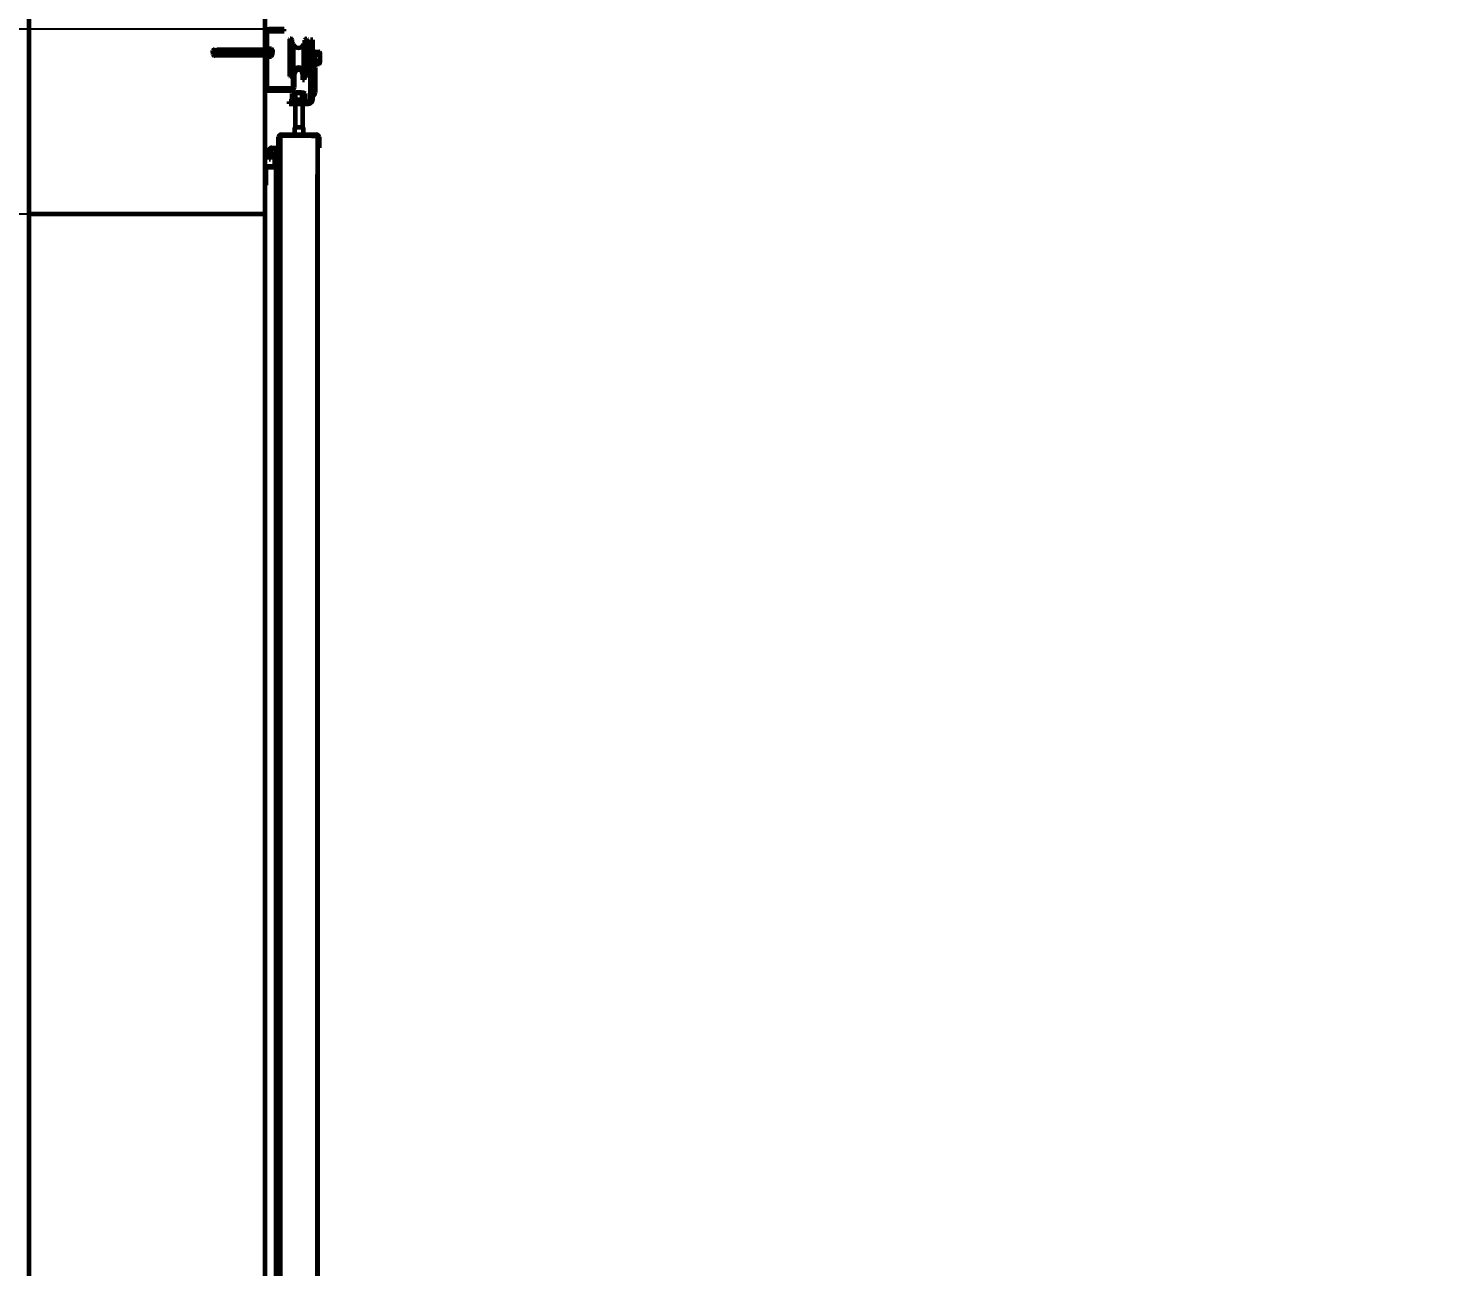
# Model space of a CAD drawing. Header units: millimetres. Extents: x 0 to 3360, y 0 to 297.
# Drawn here: x 2038.2 to 2118.6, y 170.9 to 241.8 of the extents above; entities that cross this region are included whole.
import ezdxf

# ---------------------------------------------------------------- set-up
doc = ezdxf.new("R2010")
doc.units = ezdxf.units.MM
for name, pattern in [('K5LT_AXLED', [19.5, 15, -1.5, 1.5, -1.5]), ('K5LT_BASIC', [0]), ('K5LT_THIN', [0])]:
    doc.linetypes.add(name, pattern=pattern)
doc.layers.add('Системный слой', color=7, linetype='Continuous')
doc.styles.add('KDIMTEXTSTYLE', font='GOST_AU.SHX', dxfattribs={"width": 0.96, "oblique": 15, "height": 5})
doc.dimstyles.new('KDIMSTYLE (0.03)', dxfattribs={"dimtxt": 5, "dimasz": 1, "dimexe": 2, "dimexo": 0, "dimgap": 1, "dimtad": 1, "dimlfac": 30, "dimtxsty": 'KDIMTEXTSTYLE', "dimsah": 1, "dimcen": 0, "dimdle": 1, "dimadec": 0, "dimazin": 0, "dimtfac": 0.667, "dimtmove": 0, "dimatfit": 3, "dimfxl": 1, "dimtvp": 1, "dimtolj": 1, "dimtzin": 0, "dimarcsym": 0})

# ---------------------------------------------------------------- blocks, each defined once
blk = doc.blocks.new('KDIMARROW_01')
at = {"layer": 'Системный слой'}
blk.add_hatch(color=0, dxfattribs=at).paths.add_polyline_path([(0, 0), (-5, 0.658), (-4.5, 0), (-5, -0.658)])
at = {"layer": 'Системный слой', "color": 0, "linetype": 'K5LT_THIN', "lineweight": 18}
for p, q in [((-4.5, 0), (-5, 0.658)), ((-5, 0.658), (0, 0)), ((0, 0), (-5, -0.658)), ((-5, -0.658), (-4.5, 0)), ((0, 0), (-1, 0))]:
    blk.add_line(p, q, dxfattribs=at)
blk = doc.blocks.new('U300')
at = {"layer": 'Системный слой', "color": 5, "linetype": 'K5LT_BASIC', "lineweight": 60, "true_color": 0x0000ff}
for p, q in [((2051.872, 240.384), (2051.872, 240.66)), ((2051.872, 240.66), (2051.933, 240.66)), ((2051.872, 240.384), (2051.872, 240.109)), ((2051.933, 240.66), (2051.933, 240.384)), ((2051.933, 240.501), (2052.112, 240.501)), ((2051.933, 240.109), (2051.933, 240.384)), ((2051.953, 240.618), (2052.112, 240.618)), ((2052.112, 240.618), (2052.142, 240.567)), ((2052.142, 240.567), (2052.142, 240.384)), ((2052.142, 240.202), (2052.142, 240.384)), ((2051.872, 240.109), (2051.933, 240.109)), ((2051.933, 240.267), (2052.112, 240.267)), ((2051.95, 240.15), (2052.112, 240.15)), ((2052.112, 240.15), (2052.142, 240.202))]:
    blk.add_line(p, q, dxfattribs=at)
for centre, radius, start, end in [((2051.802, 240.581), 0.153, 328.68829, 31.31171), ((2051.605, 240.384), 0.348, 340.34714, 19.65286), ((2052.077, 240.554), 0.0635, 304.01854, 37.42228), ((2051.898, 240.384), 0.245, 0, 28.57888), ((2051.898, 240.384), 0.245, 331.42112, 0), ((2051.802, 240.188), 0.153, 328.68829, 31.31171), ((2052.077, 240.215), 0.0635, 322.57772, 55.98146)]:
    blk.add_arc(centre, radius, start, end, dxfattribs=at)

msp = doc.modelspace()

# ---------------------------------------------------------------- linework, layer by layer
at = {"layer": 'Системный слой', "color": 5, "linetype": 'K5LT_BASIC', "lineweight": 60, "true_color": 0x0000ff}
for p, q in [((2038.25035, 136.54656), (2038.25035, 258.16818)), ((2051.76387, 150.06007), (2051.76387, 258.16818)), ((2051.87197, 238.42494), (2051.87197, 241.50602)), ((2052.84495, 241.72223), (2051.98008, 241.72223)), ((2051.98008, 241.61413), (2052.84495, 241.61413)), ((2052.84495, 241.61413), (2052.84495, 241.72223)), ((2053.16927, 241.14115), (2053.1963, 241.16818)), ((2053.16927, 239.03304), (2053.16927, 241.14115)), ((2053.22332, 241.16818), (2053.1963, 241.16818)), ((2053.1963, 239.00602), (2053.1963, 241.16818)), ((2054.14224, 241.16818), (2054.11522, 241.16818)), ((2054.14224, 241.16818), (2054.16927, 241.14115)), ((2054.14224, 239.00602), (2054.14224, 241.16818)), ((2054.16927, 239.03304), (2054.16927, 241.14115)), ((2048.76087, 240.3844), (2048.76087, 240.4925)), ((2048.76087, 240.3844), (2048.76087, 240.27629)), ((2048.81493, 240.54656), (2048.86898, 240.54656)), ((2048.86898, 240.54656), (2048.99148, 240.52359)), ((2048.86898, 240.54656), (2048.86898, 240.3844)), ((2048.86898, 240.22223), (2048.86898, 240.3844)), ((2051.01792, 240.54656), (2048.99741, 240.54656)), ((2048.99741, 240.54656), (2048.99741, 240.3844)), ((2049.43108, 240.39791), (2048.99741, 240.39791)), ((2048.99741, 240.22223), (2048.99741, 240.3844)), ((2049.43108, 240.37088), (2048.99741, 240.37088)), ((2049.49715, 240.53532), (2049.68659, 240.53532)), ((2049.50315, 240.49746), (2049.68659, 240.49746)), ((2049.50315, 240.48243), (2049.68659, 240.48243)), ((2049.86903, 240.45872), (2049.50416, 240.45872)), ((2049.86903, 240.45503), (2049.50416, 240.45503)), ((2049.87604, 240.53532), (2049.68659, 240.53532)), ((2049.87003, 240.49746), (2049.68659, 240.49746)), ((2049.87003, 240.48243), (2049.68659, 240.48243)), ((2051.01792, 240.39791), (2049.94211, 240.39791)), ((2051.01792, 240.37088), (2049.94211, 240.37088)), ((2051.01792, 240.22223), (2051.01792, 240.54656)), ((2051.01792, 240.53304), (2051.0255, 240.53304)), ((2051.01792, 240.3844), (2051.01792, 240.39791)), ((2051.01792, 240.3844), (2051.01792, 240.37088)), ((2051.0255, 240.22223), (2051.0255, 240.54656)), ((2051.76387, 240.54656), (2051.0255, 240.54656)), ((2051.0255, 240.39791), (2051.76387, 240.39791)), ((2051.0255, 240.37088), (2051.76387, 240.37088)), ((2052.14224, 240.53304), (2052.16927, 240.53304)), ((2052.16927, 240.53304), (2052.16927, 240.3844)), ((2052.16927, 240.23575), (2052.16927, 240.3844)), ((2053.30441, 239.0871), (2053.30441, 241.0871)), ((2053.37446, 240.84382), (2053.30441, 240.95196)), ((2053.37446, 239.33316), (2053.37446, 240.84382)), ((2054.03414, 240.95196), (2053.96408, 240.84382)), ((2053.96408, 239.33316), (2053.96408, 240.84382)), ((2054.03414, 239.0871), (2054.03414, 241.0871)), ((2054.16927, 240.42494), (2054.31792, 240.42494)), ((2054.34495, 240.39791), (2054.31792, 240.42494)), ((2054.31792, 240.42494), (2054.31792, 239.93064)), ((2054.48008, 241.10061), (2054.34495, 241.10061)), ((2054.34495, 240.0871), (2054.34495, 241.10061)), ((2054.48008, 240.0871), (2054.48008, 241.10061)), ((2054.48008, 240.36548), (2054.56657, 240.36548)), ((2054.56657, 240.35467), (2054.61029, 240.43039)), ((2054.56657, 240.36548), (2054.56657, 239.80872)), ((2054.61029, 240.43039), (2054.8688, 240.43039)), ((2054.8688, 240.43039), (2054.91251, 240.35467)), ((2054.91251, 239.81953), (2054.91251, 240.35467)), ((2048.81493, 240.22223), (2048.86898, 240.22223)), ((2048.86898, 240.22223), (2048.99148, 240.2452)), ((2051.01792, 240.22223), (2048.99741, 240.22223)), ((2049.49715, 240.23347), (2049.68659, 240.23347)), ((2049.50315, 240.28636), (2049.68659, 240.28636)), ((2049.50315, 240.27133), (2049.68659, 240.27133)), ((2049.86903, 240.31376), (2049.50416, 240.31376)), ((2049.86903, 240.31007), (2049.50416, 240.31007)), ((2049.87003, 240.28636), (2049.68659, 240.28636)), ((2049.87003, 240.27133), (2049.68659, 240.27133)), ((2049.87604, 240.23347), (2049.68659, 240.23347)), ((2051.01792, 240.23575), (2051.0255, 240.23575)), ((2051.76387, 240.22223), (2051.0255, 240.22223)), ((2052.14224, 240.23575), (2052.16927, 240.23575)), ((2054.16927, 239.74926), (2054.31792, 239.74926)), ((2054.31792, 239.93064), (2054.31792, 239.74926)), ((2054.34495, 239.77629), (2054.31792, 239.74926)), ((2054.34495, 237.72223), (2054.34495, 240.0871)), ((2054.48008, 237.72223), (2054.48008, 240.0871)), ((2054.48008, 239.80872), (2054.56657, 239.80872)), ((2054.56657, 239.81953), (2054.61029, 239.74381)), ((2054.61029, 240.25874), (2054.8688, 240.25874)), ((2054.61029, 239.91545), (2054.8688, 239.91545)), ((2054.61029, 239.74381), (2054.8688, 239.74381)), ((2054.61522, 239.53304), (2054.61522, 238.10061)), ((2054.8688, 239.74381), (2054.91251, 239.81953)), ((2053.16927, 239.03304), (2053.1963, 239.00602)), ((2053.22332, 239.00602), (2053.1963, 239.00602)), ((2053.36657, 239.3182), (2053.30441, 239.22223)), ((2053.33143, 239.16818), (2053.33143, 238.42494)), ((2053.43954, 238.42494), (2053.43954, 239.16818)), ((2053.899, 239.16818), (2053.899, 238.83034)), ((2053.899, 238.83034), (2054.00711, 238.83034)), ((2054.03414, 239.22223), (2053.97197, 239.3182)), ((2054.00711, 238.83034), (2054.00711, 239.16818)), ((2054.14224, 239.00602), (2054.11522, 239.00602)), ((2054.14224, 239.00602), (2054.16927, 239.03304)), ((2051.76387, 238.20872), (2051.92603, 238.20872)), ((2051.92603, 238.20872), (2051.98008, 238.20872)), ((2053.22332, 238.31683), (2051.98008, 238.31683)), ((2051.98008, 238.20872), (2053.22332, 238.20872)), ((2053.30832, 238.034), (2053.31109, 238.03562)), ((2053.30832, 237.72939), (2053.30832, 238.034)), ((2053.31109, 238.03562), (2053.39089, 238.08169)), ((2053.97468, 238.08169), (2053.39089, 238.08169)), ((2053.49983, 237.72939), (2053.49983, 238.034)), ((2053.5017, 238.08169), (2053.52062, 238.10061)), ((2053.63646, 238.10061), (2053.52062, 238.10061)), ((2053.72911, 238.10061), (2053.63646, 238.10061)), ((2053.84495, 238.10061), (2053.72911, 238.10061)), ((2053.86387, 238.08169), (2053.84495, 238.10061)), ((2053.8743, 237.72939), (2053.8743, 238.034)), ((2054.05448, 238.03562), (2053.97468, 238.08169)), ((2054.05725, 238.034), (2054.05448, 238.03562)), ((2054.05725, 237.72939), (2054.05725, 238.034)), ((2053.12873, 237.45196), (2053.12873, 237.5871)), ((2053.23684, 237.5871), (2053.12873, 237.5871)), ((2053.12873, 237.45196), (2053.23684, 237.45196)), ((2053.23684, 237.5871), (2054.20981, 237.5871)), ((2053.23684, 237.45196), (2054.20981, 237.45196)), ((2053.31108, 237.72777), (2053.30832, 237.72939)), ((2053.39089, 237.68169), (2053.31109, 237.72777)), ((2053.36792, 237.5871), (2053.36792, 237.68169)), ((2053.36792, 237.68169), (2053.63444, 237.68169)), ((2053.46657, 237.45196), (2053.46657, 236.10061)), ((2053.70495, 237.68169), (2053.63444, 237.68169)), ((2053.70495, 237.68169), (2053.99765, 237.68169)), ((2053.899, 237.45196), (2053.899, 236.10061)), ((2053.97468, 237.68169), (2054.05448, 237.72777)), ((2053.99765, 237.5871), (2053.99765, 237.68169)), ((2054.05449, 237.72777), (2054.05725, 237.72939)), ((2052.52062, 235.01953), (2052.52062, 235.53304)), ((2052.6017, 235.53304), (2052.6017, 235.01953)), ((2052.61522, 235.57786), (2052.61522, 151.9592)), ((2052.68278, 235.69521), (2054.68278, 235.69521)), ((2054.68278, 235.61413), (2052.68278, 235.61413)), ((2052.96657, 235.61413), (2052.68278, 235.61413)), ((2053.92603, 236.10061), (2053.43954, 236.10061)), ((2053.43954, 236.10061), (2053.43954, 235.69521)), ((2053.92603, 236.10061), (2053.92603, 235.69521)), ((2054.399, 235.61413), (2054.68278, 235.61413)), ((2054.75035, 235.57786), (2054.75035, 152.03871)), ((2054.76387, 234.93845), (2054.76387, 235.53304)), ((2054.84495, 235.53304), (2054.84495, 234.93845)), ((2051.98008, 234.26277), (2051.98008, 234.77629)), ((2052.06116, 234.77629), (2052.06116, 234.26277)), ((2052.14224, 234.93845), (2052.43954, 234.93845)), ((2052.43954, 234.85737), (2052.14224, 234.85737)), ((2052.38549, 150.06007), (2052.38549, 234.85737)), ((2054.84495, 234.93845), (2054.76387, 234.93845)), ((2052.06116, 234.26277), (2051.98008, 234.26277)), ((2052.30441, 234.69521), (2052.35846, 234.69521)), ((2052.30441, 233.93845), (2052.30441, 234.69521)), ((2052.35846, 234.69521), (2052.35846, 233.93845)), ((2051.81792, 232.80332), (2051.81792, 233.77629)), ((2051.87197, 233.8844), (2052.25035, 233.8844)), ((2051.87197, 233.83034), (2052.25035, 233.83034)), ((2052.61522, 233.3981), (2052.61522, 151.9592)), ((2054.75035, 151.95196), (2054.75035, 233.3981)), ((2051.76387, 232.80332), (2051.81792, 232.80332)), ((2051.76387, 231.14115), (2038.25035, 231.14115))]:
    msp.add_line(p, q, dxfattribs=at)
at = {"layer": 'Системный слой', "color": 30, "linetype": 'K5LT_AXLED', "lineweight": 18, "true_color": 0xff8000}
for p, q in [((2048.67531, 240.3844), (2051.01792, 240.3844)), ((2051.01792, 240.3844), (2051.73684, 240.3844)), ((2051.76387, 240.3844), (2052.216, 240.3844))]:
    msp.add_line(p, q, dxfattribs=at)
at = {"layer": 'Системный слой', "color": 7, "linetype": 'K5LT_THIN', "lineweight": 18}
for p, q in [((2051.01792, 240.51153), (2051.0255, 240.51153)), ((2052.14224, 240.51153), (2052.16927, 240.51153)), ((2051.01792, 240.25727), (2051.0255, 240.25727)), ((2052.14224, 240.25727), (2052.16927, 240.25727)), ((2053.49583, 237.45196), (2053.49583, 236.10061)), ((2053.86974, 237.45196), (2053.86974, 236.10061))]:
    msp.add_line(p, q, dxfattribs=at)
at = {"layer": 'Системный слой', "color": 5, "linetype": 'K5LT_BASIC', "lineweight": 60, "true_color": 0x0000ff}
for centre, radius, start, end in [((2051.98008, 241.50602), 0.21622, 90, 180), ((2051.98008, 241.50602), 0.10811, 90, 180), ((2053.22332, 241.0871), 0.08108, 0, 90), ((2054.11522, 241.0871), 0.08108, 90, 180), ((2048.81493, 240.4925), 0.05405, 90, 180), ((2049.50416, 240.3844), 0.07432, 90, 169.5243183), ((2049.50188, 240.38263), 0.07244, 88.1972626, 167.8216502), ((2049.50416, 240.3844), 0.07432, 190.4756817, 270), ((2049.50188, 240.38616), 0.07244, 192.1783498, 271.8027374), ((2049.49715, 240.51188), 0.02345, 90, 180), ((2049.50315, 240.51188), 0.02945, 180, 270), ((2049.50399, 240.517), 0.01956, 110.477241, 267.54807), ((2049.86903, 240.3844), 0.07432, 10.4756817, 90), ((2049.87131, 240.38263), 0.07244, 12.1783498, 91.8027374), ((2049.86903, 240.3844), 0.07432, 270, 349.5243183), ((2049.87131, 240.38616), 0.07244, 268.1972626, 347.8216502), ((2049.8692, 240.517), 0.01956, 272.45193, 69.522759), ((2049.87003, 240.51188), 0.02945, 270, 0), ((2049.87604, 240.51188), 0.02345, 0, 90), ((2053.66927, 240.97899), 0.32432, 204.6317974, 335.3682026), ((2048.81493, 240.27629), 0.05405, 180, 270), ((2049.50315, 240.25691), 0.02945, 90, 180), ((2049.49715, 240.25691), 0.02345, 180, 270), ((2049.50399, 240.25179), 0.01956, 92.45193, 249.522759), ((2049.87003, 240.25691), 0.02945, 0, 90), ((2049.8692, 240.25179), 0.01956, 290.477241, 87.54807), ((2049.87604, 240.25691), 0.02345, 270, 0), ((2054.50711, 239.78222), 0.02703, 180, 236.9442688), ((2054.50711, 239.78222), 0.02703, 180, 236.9442688), ((2054.34495, 239.53304), 0.27027, 0, 56.9442688), ((2054.34495, 239.53304), 0.27027, 0, 56.9442688), ((2053.22332, 239.0871), 0.08108, 270, 0), ((2053.66927, 239.16818), 0.33784, 0, 180), ((2053.66927, 239.19521), 0.32432, 27.9531869, 152.0468131), ((2053.66927, 239.16818), 0.22973, 0, 180), ((2054.11522, 239.0871), 0.08108, 180, 270), ((2051.98008, 238.42494), 0.21622, 180, 270), ((2051.98008, 238.42494), 0.10811, 180, 270), ((2053.22332, 238.42494), 0.10811, 270, 0), ((2053.22332, 238.42494), 0.21622, 270, 0), ((2054.34495, 238.10061), 0.27027, 303.0557312, 0), ((2054.34495, 238.10061), 0.27027, 303.0557312, 0), ((2054.20981, 237.72223), 0.13514, 270, 0), ((2054.20981, 237.72223), 0.27027, 270, 0), ((2054.50711, 237.85144), 0.02703, 123.0557312, 180), ((2054.50711, 237.85144), 0.02703, 123.0557312, 180), ((2052.68278, 235.53304), 0.16216, 90, 180), ((2052.68278, 235.53304), 0.08108, 90, 180), ((2054.68278, 235.53304), 0.16216, 0, 90), ((2054.68278, 235.53304), 0.08108, 0, 90), ((2052.14224, 234.77629), 0.16216, 90, 180), ((2052.14224, 234.77629), 0.08108, 90, 180), ((2052.43954, 235.01953), 0.16216, 270, 0), ((2052.43954, 235.01953), 0.08108, 270, 0), ((2052.25035, 233.93845), 0.10811, 270, 0), ((2051.87197, 233.77629), 0.05405, 90, 180)]:
    msp.add_arc(centre, radius, start, end, dxfattribs=at)
for centre, major_axis, ratio, start_param, end_param in [((2053.68278, 237.53759), (-0.31484, 0.86508), 0.00424434, -1.51508488, -1.4049888), ((2053.68278, 237.7312), (-0.22026, 0.60519), 0.00424434, 4.47042875, 4.62895279), ((2053.68278, 237.7312), (-0.31484, 0.86508), 0.00424434, 4.54349204, 4.65358811), ((2052.25035, 233.93845), (-0.05405, 0), 1, 1.57079633, 3.14159265), ((2051.87197, 233.77629), (-0.10811, 0), 1, 4.71238898, 6.28318531)]:
    msp.add_ellipse(centre, major_axis=major_axis, ratio=ratio, start_param=start_param, end_param=end_param, dxfattribs=at)
for points, knots in [([(2054.61029, 240.43039), (2054.60471, 240.42073), (2054.59734, 240.40613), (2054.59062, 240.38769), (2054.58731, 240.37567), (2054.58529, 240.36541), (2054.58408, 240.35557), (2054.58361, 240.34584), (2054.5839, 240.33588), (2054.58496, 240.32586), (2054.58678, 240.3159), (2054.5897, 240.30443), (2054.59626, 240.28523), (2054.60406, 240.26952), (2054.61029, 240.25874)], [0, 0, 0, 0, 2.59801481, 3.88110665, 4.83960095, 5.73074982, 6.54245647, 7.38359835, 8.24526286, 9.11284516, 9.97477882, 10.82974871, 12.09637391, 15, 15, 15, 15]), ([(2054.8688, 240.25874), (2054.87437, 240.2684), (2054.88175, 240.283), (2054.88846, 240.30144), (2054.89177, 240.31346), (2054.89379, 240.32372), (2054.895, 240.33356), (2054.89547, 240.3433), (2054.89519, 240.35325), (2054.89412, 240.36327), (2054.89231, 240.37323), (2054.88938, 240.3847), (2054.88283, 240.4039), (2054.87502, 240.41961), (2054.8688, 240.43039)], [0, 0, 0, 0, 2.59801481, 3.88110665, 4.83960095, 5.73074982, 6.54245647, 7.38359835, 8.24526286, 9.11284516, 9.97477882, 10.82974871, 12.09637391, 15, 15, 15, 15]), ([(2054.61029, 240.25874), (2054.60535, 240.24165), (2054.59851, 240.215), (2054.59209, 240.18189), (2054.58909, 240.16244), (2054.58695, 240.14567), (2054.58529, 240.12879), (2054.58408, 240.10911), (2054.58361, 240.08964), (2054.5839, 240.06973), (2054.58496, 240.04969), (2054.58678, 240.02976), (2054.58929, 240.01007), (2054.59347, 239.98427), (2054.60013, 239.95262), (2054.60674, 239.92773), (2054.61029, 239.91545)], [0, 0, 0, 0, 2.6055268, 4.02084955, 4.9336382, 5.48488108, 6.49484979, 7.414784, 8.36807813, 9.34463124, 10.32789118, 11.30474933, 12.27371521, 13.23236096, 15.12615549, 17, 17, 17, 17]), ([(2054.61029, 239.91545), (2054.60471, 239.9058), (2054.59734, 239.8912), (2054.59062, 239.87276), (2054.58731, 239.86074), (2054.58529, 239.85048), (2054.58408, 239.84064), (2054.58361, 239.8309), (2054.5839, 239.82095), (2054.58496, 239.81093), (2054.58678, 239.80096), (2054.5897, 239.7895), (2054.59626, 239.7703), (2054.60406, 239.75459), (2054.61029, 239.74381)], [0, 0, 0, 0, 2.59801481, 3.88110665, 4.83960095, 5.73074982, 6.54245647, 7.38359835, 8.24526286, 9.11284516, 9.97477882, 10.82974871, 12.09637391, 15, 15, 15, 15]), ([(2054.8688, 239.91545), (2054.87373, 239.93254), (2054.88057, 239.9592), (2054.88699, 239.99231), (2054.88999, 240.01175), (2054.89213, 240.02852), (2054.89379, 240.04541), (2054.895, 240.06508), (2054.89547, 240.08456), (2054.89519, 240.10447), (2054.89412, 240.1245), (2054.89231, 240.14444), (2054.88979, 240.16413), (2054.88561, 240.18993), (2054.87895, 240.22158), (2054.87234, 240.24647), (2054.8688, 240.25874)], [0, 0, 0, 0, 2.6055268, 4.02084955, 4.9336382, 5.48488108, 6.49484979, 7.414784, 8.36807813, 9.34463124, 10.32789118, 11.30474933, 12.27371521, 13.23236096, 15.12615549, 17, 17, 17, 17]), ([(2054.8688, 239.74381), (2054.87437, 239.75347), (2054.88175, 239.76806), (2054.88846, 239.78651), (2054.89177, 239.79852), (2054.89379, 239.80879), (2054.895, 239.81862), (2054.89547, 239.82836), (2054.89519, 239.83832), (2054.89412, 239.84833), (2054.89231, 239.8583), (2054.88938, 239.86977), (2054.88283, 239.88897), (2054.87502, 239.90467), (2054.8688, 239.91545)], [0, 0, 0, 0, 2.59801481, 3.88110665, 4.83960095, 5.73074982, 6.54245647, 7.38359835, 8.24526286, 9.11284516, 9.97477882, 10.82974871, 12.09637391, 15, 15, 15, 15]), ([(2053.49983, 238.034), (2053.48906, 238.04008), (2053.47277, 238.04813), (2053.4522, 238.05546), (2053.43879, 238.05906), (2053.42734, 238.06127), (2053.41636, 238.06259), (2053.40549, 238.0631), (2053.39439, 238.06279), (2053.38321, 238.06163), (2053.37209, 238.05965), (2053.3593, 238.05646), (2053.33787, 238.04931), (2053.32035, 238.04079), (2053.30832, 238.034)], [0, 0, 0, 0, 2.59801481, 3.88110665, 4.83960095, 5.73074982, 6.54245647, 7.38359835, 8.24526286, 9.11284516, 9.97477882, 10.82974871, 12.09637391, 15, 15, 15, 15]), ([(2053.8743, 238.034), (2053.85566, 238.03938), (2053.82659, 238.04685), (2053.79047, 238.05385), (2053.76926, 238.05712), (2053.75096, 238.05946), (2053.73255, 238.06127), (2053.71108, 238.06259), (2053.68984, 238.0631), (2053.66812, 238.06279), (2053.64627, 238.06163), (2053.62452, 238.05965), (2053.60304, 238.05691), (2053.5749, 238.05235), (2053.54038, 238.04508), (2053.51323, 238.03787), (2053.49983, 238.034)], [0, 0, 0, 0, 2.6055268, 4.02084955, 4.9336382, 5.48488108, 6.49484979, 7.414784, 8.36807813, 9.34463124, 10.32789118, 11.30474933, 12.27371521, 13.23236096, 15.12615549, 17, 17, 17, 17]), ([(2053.63646, 238.10061), (2053.63068, 238.09896), (2053.62061, 238.09558), (2053.60509, 238.0892), (2053.59536, 238.08453), (2053.58985, 238.0817)], [0, 0, 0, 0, 2.14018659, 3.78801084, 6, 6, 6, 6]), ([(2053.72911, 238.10061), (2053.73489, 238.09896), (2053.74496, 238.09558), (2053.76048, 238.0892), (2053.77021, 238.08453), (2053.77572, 238.0817)], [0, 0, 0, 0, 2.14018659, 3.78801084, 6, 6, 6, 6]), ([(2054.05448, 238.03562), (2054.04509, 238.04104), (2054.03045, 238.04848), (2054.01174, 238.05546), (2053.99893, 238.05906), (2053.98799, 238.06127), (2053.97751, 238.06259), (2053.96713, 238.0631), (2053.95652, 238.06279), (2053.94584, 238.06163), (2053.93522, 238.05965), (2053.923, 238.05646), (2053.90253, 238.04931), (2053.88579, 238.04079), (2053.8743, 238.034)], [0, 0, 0, 0, 2.40272978, 3.70602553, 4.67961255, 5.58479368, 6.4092817, 7.26366842, 8.13890093, 9.02014442, 9.89565032, 10.7640828, 12.05065262, 15, 15, 15, 15]), ([(2053.30832, 237.72939), (2053.31909, 237.7233), (2053.33538, 237.71526), (2053.35596, 237.70793), (2053.36937, 237.70432), (2053.38082, 237.70212), (2053.3918, 237.7008), (2053.40266, 237.70029), (2053.41377, 237.7006), (2053.42494, 237.70176), (2053.43606, 237.70374), (2053.44886, 237.70693), (2053.47028, 237.71408), (2053.48781, 237.7226), (2053.49983, 237.72939)], [0, 0, 0, 0, 2.59801481, 3.88110665, 4.83960095, 5.73074982, 6.54245647, 7.38359835, 8.24526286, 9.11284516, 9.97477882, 10.82974871, 12.09637391, 15, 15, 15, 15]), ([(2053.49983, 237.72939), (2053.51848, 237.724), (2053.54755, 237.71654), (2053.58367, 237.70953), (2053.60488, 237.70627), (2053.62317, 237.70393), (2053.64159, 237.70212), (2053.66305, 237.7008), (2053.6843, 237.70029), (2053.70601, 237.7006), (2053.72787, 237.70176), (2053.74961, 237.70374), (2053.7711, 237.70648), (2053.79924, 237.71104), (2053.83376, 237.71831), (2053.86091, 237.72552), (2053.8743, 237.72939)], [0, 0, 0, 0, 2.6055268, 4.02084955, 4.9336382, 5.48488108, 6.49484979, 7.414784, 8.36807813, 9.34463124, 10.32789118, 11.30474933, 12.27371521, 13.23236096, 15.12615549, 17, 17, 17, 17]), ([(2053.8743, 237.72939), (2053.88459, 237.7233), (2053.90015, 237.71526), (2053.91981, 237.70793), (2053.93262, 237.70432), (2053.94356, 237.70212), (2053.95404, 237.7008), (2053.96442, 237.70029), (2053.97503, 237.7006), (2053.98571, 237.70176), (2053.99633, 237.70374), (2054.00855, 237.70693), (2054.02807, 237.71375), (2054.04389, 237.72165), (2054.05449, 237.72777)], [0, 0, 0, 0, 2.63892385, 3.94221961, 4.91580663, 5.82098776, 6.64547578, 7.4998625, 8.37509501, 9.2563385, 10.1318444, 11.00027689, 12.2868467, 15, 15, 15, 15])]:
    msp.add_open_spline(points, degree=3, knots=knots, dxfattribs=at)

# ---------------------------------------------------------------- block references
at = {"layer": 'Системный слой'}
msp.add_blockref('U300', (0, 0), dxfattribs=at)

# ---------------------------------------------------------------- dimensions: what is measured, and where the dimension line sits
at = {"layer": 'Системный слой', "color": 7}
msp.add_angular_dim_2l(base=(1716.21179, 235.07276), line1=((2109.35896, 231.14115), (1792.96211, 231.14115)), line2=((2109.35896, 231.14115), (1743.70307, 240.71619)), location=(1716.19176, 229.1408), dimstyle='KDIMSTYLE (0.03)', override={"dimtih": 1, "dimtoh": 1, "dimpost": "\\H5.0;\\W0.965;\\Q15;\\Q15;30'...\\H5.0;\\W0.965;\\Q15;<>", "dimblk1": 'KDIMARROW_01', "dimblk2": 'KDIMARROW_01', "dimclrt": 7, "dimtmove": 1, "dimtolj": 1}, dxfattribs=at).render()
msp.add_linear_dim(base=(2025.86789, 241.72223), p1=(2038.25035, 231.14115), p2=(2051.98008, 241.72223), angle=90, location=(2025.86789, 214.11865), text='\\H5.0;\\W0.965;\\Q15;\\H5.0;\\W0.965;\\Q15;\\Q15;400,,,700', dimstyle='KDIMSTYLE (0.03)', override={"dimexo": 0, "dimblk1": 'KDIMARROW_01', "dimblk2": 'KDIMARROW_01', "dimse1": 0, "dimse2": 0, "dimclrt": 7, "dimtolj": 1}, dxfattribs=at).render()

doc.saveas('drawing.dxf')
